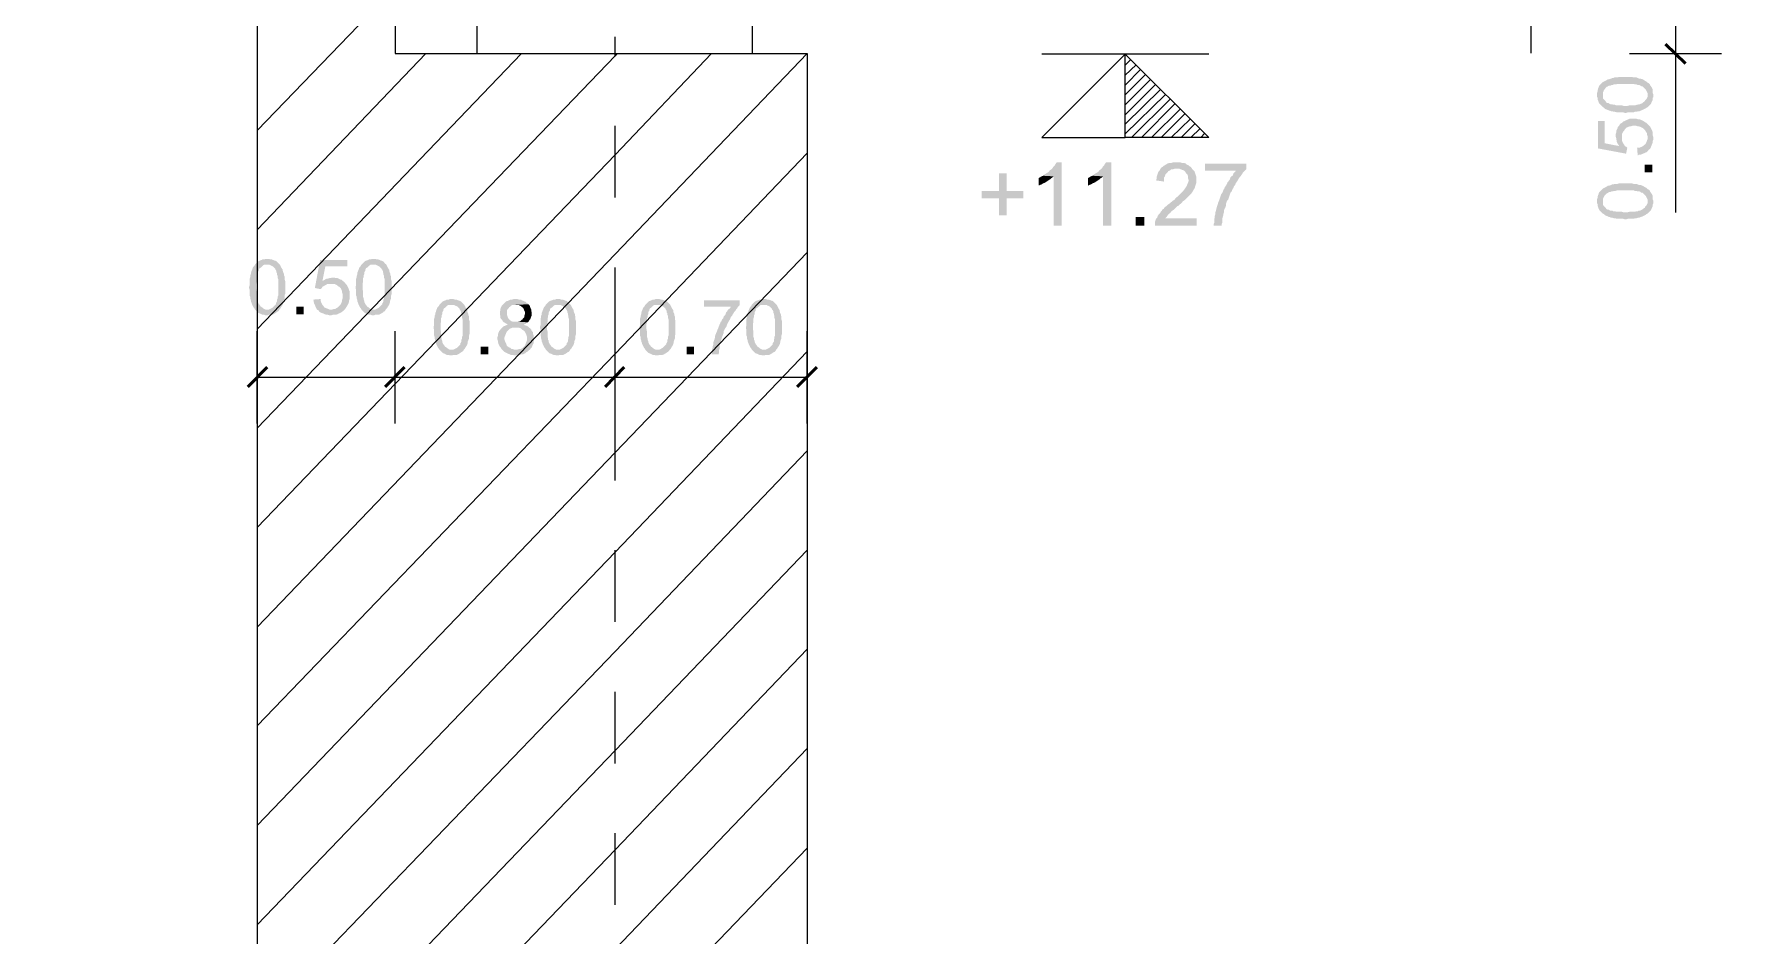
# Model space of a CAD drawing. Header units: millimetres. Extents: x -35.3 to 0.3, y 0.4 to 20.6.
# Drawn here: x -11.226 to -8.78, y 15.611 to 16.903 of the extents above; entities that cross this region are included whole.
import ezdxf

# ---------------------------------------------------------------- set-up
doc = ezdxf.new("R2010")
doc.units = ezdxf.units.MM
doc.linetypes.add('PDF_IMPORT', pattern=[1, 0.8, -0.2])
doc.layers.add('PDF _Geometria', color=7, linetype='Continuous')
doc.layers.add('PDF _Riempimenti solidi', color=7, linetype='Continuous')

msp = doc.modelspace()

# ---------------------------------------------------------------- hatches: boundary and pattern name
at = {"layer": 'PDF _Riempimenti solidi', "transparency": 33554559}
for points in [[(-8.9877, 16.816), (-8.9877, 16.8135), (-8.9868, 16.8118), (-8.9868, 16.8093), (-8.986, 16.8077), (-8.9852, 16.8052), (-8.9843, 16.8035), (-8.9793, 16.7985), (-8.9793, 16.8193), (-8.9777, 16.8227), (-8.9768, 16.8243), (-8.9752, 16.826), (-8.9735, 16.8277), (-8.9727, 16.8277), (-8.9718, 16.8285), (-8.9702, 16.8293), (-8.9685, 16.8293), (-8.9668, 16.8302), (-8.9652, 16.8302), (-8.9635, 16.831), (-8.961, 16.831), (-8.9585, 16.8318), (-8.9352, 16.8318), (-8.9335, 16.831), (-8.931, 16.831), (-8.9293, 16.8302), (-8.9268, 16.8302), (-8.9252, 16.8293), (-8.9243, 16.8285), (-8.9227, 16.8285), (-8.9177, 16.8235), (-8.9168, 16.8218), (-8.916, 16.8202), (-8.9152, 16.8185), (-8.9152, 16.816), (-8.9143, 16.7993), (-8.9127, 16.801), (-8.9102, 16.8035), (-8.9093, 16.806), (-8.9077, 16.8093), (-8.9077, 16.8118), (-8.9068, 16.8135), (-8.9068, 16.8168), (-8.9077, 16.8185), (-8.9077, 16.8235), (-8.9093, 16.8268), (-8.911, 16.8293), (-8.9118, 16.8302), (-8.9118, 16.831), (-8.9135, 16.8327), (-8.9152, 16.8335), (-8.9168, 16.8352), (-8.9185, 16.836), (-8.921, 16.8377), (-8.9227, 16.8385), (-8.9252, 16.8393), (-8.9268, 16.8393), (-8.9293, 16.8402), (-8.931, 16.841), (-8.9352, 16.841), (-8.9377, 16.8418), (-8.956, 16.8418), (-8.9585, 16.841), (-8.9627, 16.841), (-8.9643, 16.8402), (-8.966, 16.8402), (-8.9677, 16.8393), (-8.9702, 16.8385), (-8.9718, 16.8385), (-8.9743, 16.8368), (-8.976, 16.836), (-8.9777, 16.8352), (-8.9793, 16.8343), (-8.9843, 16.8293), (-8.9852, 16.8277), (-8.9852, 16.8268), (-8.986, 16.8252), (-8.9868, 16.8227), (-8.9868, 16.821), (-8.9877, 16.8185)], [(-8.9793, 16.7985), (-8.9777, 16.7977), (-8.976, 16.796), (-8.9743, 16.7952), (-8.9718, 16.7943), (-8.9702, 16.7935), (-8.9693, 16.7935), (-8.9677, 16.7927), (-8.966, 16.7927), (-8.9635, 16.7918), (-8.9618, 16.7918), (-8.9593, 16.791), (-8.9502, 16.791), (-8.9477, 16.7902), (-8.946, 16.7902), (-8.9435, 16.791), (-8.9352, 16.791), (-8.9335, 16.7918), (-8.931, 16.7918), (-8.9285, 16.7927), (-8.9268, 16.7927), (-8.9252, 16.7935), (-8.9227, 16.7943), (-8.921, 16.7952), (-8.9193, 16.796), (-8.9177, 16.7968), (-8.9168, 16.7977), (-8.9152, 16.7985), (-8.9143, 16.7993), (-8.9152, 16.816), (-8.9152, 16.8135), (-8.916, 16.8118), (-8.9168, 16.8102), (-8.9185, 16.8085), (-8.9193, 16.8068), (-8.9218, 16.8052), (-8.9227, 16.8043), (-8.9243, 16.8035), (-8.926, 16.8027), (-8.9277, 16.8027), (-8.9293, 16.8018), (-8.931, 16.8018), (-8.9335, 16.801), (-8.941, 16.801), (-8.9443, 16.8002), (-8.9493, 16.8002), (-8.9518, 16.801), (-8.9602, 16.801), (-8.9618, 16.8018), (-8.9643, 16.8018), (-8.966, 16.8027), (-8.9685, 16.8027), (-8.9702, 16.8035), (-8.971, 16.8043), (-8.9727, 16.8043), (-8.9743, 16.8052), (-8.9752, 16.8068), (-8.9768, 16.8085), (-8.9785, 16.8102), (-8.9793, 16.8118), (-8.9793, 16.816)], [(-8.9535, 16.7752), (-8.9518, 16.7552), (-8.9518, 16.7602), (-8.951, 16.7618), (-8.9502, 16.7635), (-8.9485, 16.7652), (-8.9477, 16.7668), (-8.9468, 16.7677), (-8.9452, 16.7693), (-8.9427, 16.7702), (-8.941, 16.771), (-8.9393, 16.771), (-8.9368, 16.7718), (-8.9318, 16.7718), (-8.9293, 16.771), (-8.9277, 16.771), (-8.9252, 16.7702), (-8.9235, 16.7693), (-8.9218, 16.7685), (-8.9185, 16.7652), (-8.9177, 16.7635), (-8.916, 16.761), (-8.916, 16.7593), (-8.9152, 16.7568), (-8.9152, 16.7552), (-8.9152, 16.7743), (-8.9168, 16.776), (-8.9185, 16.7768), (-8.921, 16.7785), (-8.9227, 16.7793), (-8.9243, 16.7802), (-8.9268, 16.781), (-8.9285, 16.781), (-8.931, 16.7818), (-8.941, 16.7818), (-8.9427, 16.781), (-8.9452, 16.7802), (-8.9468, 16.7793), (-8.9485, 16.7785), (-8.9502, 16.7777), (-8.9518, 16.776)], [(-8.986, 16.7785), (-8.986, 16.7393), (-8.946, 16.7318), (-8.9443, 16.7402), (-8.946, 16.7418), (-8.9477, 16.7427), (-8.9485, 16.7443), (-8.9502, 16.7468), (-8.951, 16.7485), (-8.9518, 16.7502), (-8.9518, 16.7552), (-8.9535, 16.7752), (-8.9552, 16.7735), (-8.956, 16.7427), (-8.9768, 16.7468), (-8.9768, 16.7785)], [(-8.961, 16.7577), (-8.961, 16.7568), (-8.9602, 16.7543), (-8.9602, 16.7527), (-8.9593, 16.7502), (-8.9593, 16.7485), (-8.9585, 16.7468), (-8.9568, 16.7443), (-8.956, 16.7427), (-8.9552, 16.7735), (-8.956, 16.7718), (-8.9577, 16.7702), (-8.9585, 16.7677), (-8.9593, 16.766), (-8.9602, 16.7643), (-8.9602, 16.7618), (-8.961, 16.7593)], [(-8.9302, 16.7402), (-8.9293, 16.7293), (-8.9277, 16.7302), (-8.926, 16.7302), (-8.9235, 16.731), (-8.9218, 16.7318), (-8.9193, 16.7327), (-8.9177, 16.7335), (-8.916, 16.7343), (-8.9143, 16.736), (-8.9135, 16.7377), (-8.9118, 16.7385), (-8.911, 16.7402), (-8.9102, 16.7418), (-8.9093, 16.7443), (-8.9085, 16.746), (-8.9077, 16.7485), (-8.9077, 16.7502), (-8.9068, 16.7527), (-8.9068, 16.7552), (-8.9077, 16.7577), (-8.9077, 16.7618), (-8.9085, 16.7643), (-8.9093, 16.766), (-8.911, 16.7693), (-8.9118, 16.771), (-8.9152, 16.7743), (-8.9152, 16.7527), (-8.916, 16.751), (-8.9168, 16.7485), (-8.9177, 16.7468), (-8.9185, 16.7452), (-8.9202, 16.7443), (-8.9218, 16.7427), (-8.9235, 16.7418), (-8.9252, 16.741), (-8.9277, 16.7402)], [(-9.7543, 16.7193), (-9.7618, 16.7193), (-9.7635, 16.7168), (-9.7643, 16.7152), (-9.766, 16.7135), (-9.7677, 16.711), (-9.7693, 16.7093), (-9.7718, 16.7077), (-9.7727, 16.706), (-9.7752, 16.7043), (-9.7768, 16.7035), (-9.7793, 16.7018), (-9.781, 16.7002), (-9.766, 16.6993), (-9.766, 16.6285), (-9.7543, 16.6285)], [(-9.6835, 16.7193), (-9.691, 16.7193), (-9.6927, 16.7168), (-9.6935, 16.7152), (-9.6952, 16.7135), (-9.6968, 16.711), (-9.6985, 16.7093), (-9.701, 16.7077), (-9.7018, 16.706), (-9.7043, 16.7043), (-9.706, 16.7035), (-9.7085, 16.7018), (-9.7102, 16.7002), (-9.6952, 16.6993), (-9.6952, 16.6285), (-9.6835, 16.6285)], [(-9.5677, 16.7102), (-9.5902, 16.7102), (-9.586, 16.7102), (-9.5835, 16.7093), (-9.5818, 16.7085), (-9.5793, 16.7077), (-9.5777, 16.706), (-9.576, 16.7035), (-9.5743, 16.7018), (-9.5735, 16.6993), (-9.5735, 16.6968), (-9.5727, 16.6943), (-9.5727, 16.6927), (-9.5735, 16.6902), (-9.5743, 16.6885), (-9.5752, 16.686), (-9.5768, 16.6835), (-9.5785, 16.681), (-9.5793, 16.6802), (-9.5802, 16.6785), (-9.5885, 16.6702), (-9.591, 16.6685), (-9.5927, 16.666), (-9.5952, 16.6643), (-9.5985, 16.6618), (-9.6002, 16.6602), (-9.6027, 16.6585), (-9.6043, 16.6568), (-9.6068, 16.6552), (-9.6085, 16.6527), (-9.6102, 16.6518), (-9.611, 16.6502), (-9.6127, 16.6485), (-9.6135, 16.6468), (-9.6152, 16.6452), (-9.6168, 16.6427), (-9.6177, 16.6402), (-9.6193, 16.6385), (-9.6202, 16.636), (-9.621, 16.6335), (-9.621, 16.6285), (-9.561, 16.6285), (-9.561, 16.6393), (-9.606, 16.6393), (-9.6043, 16.641), (-9.6027, 16.6435), (-9.601, 16.6452), (-9.6002, 16.646), (-9.5993, 16.6468), (-9.596, 16.6502), (-9.5935, 16.6518), (-9.591, 16.6543), (-9.5885, 16.6568), (-9.5877, 16.6568), (-9.5852, 16.6593), (-9.5827, 16.661), (-9.581, 16.6635), (-9.5785, 16.6652), (-9.5735, 16.6702), (-9.5727, 16.671), (-9.571, 16.6727), (-9.5702, 16.6735), (-9.5685, 16.6752), (-9.5668, 16.6777), (-9.566, 16.6793), (-9.5643, 16.6818), (-9.5635, 16.6835), (-9.5635, 16.6843), (-9.5627, 16.6868), (-9.5618, 16.6893), (-9.5618, 16.6993), (-9.5627, 16.7018), (-9.5635, 16.7043), (-9.5643, 16.7068), (-9.566, 16.7085)], [(-9.5902, 16.7193), (-9.5952, 16.7193), (-9.5977, 16.7185), (-9.6002, 16.7185), (-9.6027, 16.7177), (-9.6043, 16.7168), (-9.6068, 16.7152), (-9.6085, 16.7143), (-9.6102, 16.7127), (-9.6118, 16.7118), (-9.6135, 16.7093), (-9.6143, 16.7077), (-9.616, 16.706), (-9.6168, 16.7035), (-9.6177, 16.701), (-9.6185, 16.6985), (-9.6185, 16.696), (-9.6193, 16.6935), (-9.6077, 16.6918), (-9.6077, 16.6977), (-9.6068, 16.6993), (-9.606, 16.7018), (-9.6027, 16.7052), (-9.6018, 16.7068), (-9.5993, 16.7077), (-9.5977, 16.7093), (-9.5952, 16.7093), (-9.5927, 16.7102), (-9.5677, 16.7102), (-9.5693, 16.7127), (-9.571, 16.7135), (-9.5727, 16.7152), (-9.5752, 16.716), (-9.5768, 16.7177), (-9.5793, 16.7185), (-9.5818, 16.7185), (-9.5843, 16.7193), (-9.5868, 16.7193)], [(-9.4902, 16.7177), (-9.5493, 16.7177), (-9.5493, 16.7077), (-9.5052, 16.7077), (-9.5052, 16.7068), (-9.5085, 16.7035), (-9.5093, 16.701), (-9.5127, 16.6977), (-9.5135, 16.6952), (-9.5152, 16.6927), (-9.5168, 16.691), (-9.5177, 16.6885), (-9.5193, 16.686), (-9.521, 16.6835), (-9.521, 16.6827), (-9.5227, 16.6802), (-9.5235, 16.6777), (-9.5243, 16.676), (-9.526, 16.6735), (-9.5268, 16.671), (-9.5277, 16.6685), (-9.5285, 16.666), (-9.5293, 16.6643), (-9.5302, 16.6618), (-9.531, 16.6593), (-9.5318, 16.6568), (-9.5327, 16.6543), (-9.5327, 16.6535), (-9.5335, 16.6502), (-9.5343, 16.6477), (-9.5343, 16.6452), (-9.5352, 16.6427), (-9.5352, 16.6402), (-9.536, 16.6377), (-9.536, 16.6327), (-9.5368, 16.631), (-9.5368, 16.6285), (-9.5252, 16.6285), (-9.5252, 16.631), (-9.5243, 16.6335), (-9.5243, 16.6393), (-9.5235, 16.6418), (-9.5227, 16.6443), (-9.5227, 16.646), (-9.5218, 16.6485), (-9.5218, 16.651), (-9.521, 16.6535), (-9.5202, 16.6543), (-9.5193, 16.6568), (-9.5193, 16.6593), (-9.5185, 16.6618), (-9.5177, 16.6643), (-9.516, 16.666), (-9.5152, 16.6685), (-9.5143, 16.671), (-9.5135, 16.6735), (-9.5127, 16.676), (-9.511, 16.6777), (-9.5102, 16.6802), (-9.5085, 16.6827), (-9.5077, 16.6852), (-9.506, 16.6868), (-9.5052, 16.6893), (-9.5035, 16.6918), (-9.5018, 16.6943), (-9.501, 16.696), (-9.4993, 16.6985), (-9.4977, 16.7002), (-9.496, 16.7027), (-9.4952, 16.7043), (-9.4902, 16.7093)], [(-8.9085, 16.7052), (-8.9085, 16.716), (-8.9193, 16.716), (-8.9193, 16.7052)], [(-9.8335, 16.7035), (-9.8443, 16.7035), (-9.8443, 16.6785), (-9.8693, 16.6785), (-9.8693, 16.6677), (-9.8443, 16.6677), (-9.8443, 16.6435), (-9.8335, 16.6435), (-9.8335, 16.6677), (-9.8093, 16.6677), (-9.8093, 16.6785), (-9.8335, 16.6785)], [(-9.781, 16.7002), (-9.7835, 16.6993), (-9.786, 16.6977), (-9.7877, 16.6968), (-9.7877, 16.686), (-9.786, 16.6868), (-9.7835, 16.6877), (-9.781, 16.6893), (-9.7785, 16.6902), (-9.776, 16.6918), (-9.7735, 16.6935), (-9.771, 16.6952), (-9.7693, 16.6968), (-9.7677, 16.6977), (-9.766, 16.6993)], [(-9.7102, 16.7002), (-9.7127, 16.6993), (-9.7152, 16.6977), (-9.7168, 16.6968), (-9.7168, 16.686), (-9.7152, 16.6868), (-9.7127, 16.6877), (-9.7102, 16.6893), (-9.7077, 16.6902), (-9.7052, 16.6918), (-9.7027, 16.6935), (-9.7002, 16.6952), (-9.6985, 16.6968), (-9.6968, 16.6977), (-9.6952, 16.6993)], [(-8.9877, 16.6635), (-8.9877, 16.661), (-8.9868, 16.6593), (-8.9868, 16.6568), (-8.986, 16.6552), (-8.9852, 16.6527), (-8.9843, 16.651), (-8.9793, 16.646), (-8.9793, 16.6668), (-8.9777, 16.6702), (-8.9768, 16.6718), (-8.9752, 16.6735), (-8.9735, 16.6752), (-8.9727, 16.6752), (-8.9718, 16.676), (-8.9702, 16.6768), (-8.9685, 16.6768), (-8.9668, 16.6777), (-8.9652, 16.6777), (-8.9635, 16.6785), (-8.961, 16.6785), (-8.9585, 16.6793), (-8.9352, 16.6793), (-8.9335, 16.6785), (-8.931, 16.6785), (-8.9293, 16.6777), (-8.9268, 16.6777), (-8.9252, 16.6768), (-8.9243, 16.676), (-8.9227, 16.676), (-8.9218, 16.6752), (-8.921, 16.6743), (-8.9177, 16.671), (-8.9168, 16.6693), (-8.916, 16.6677), (-8.9152, 16.666), (-8.9152, 16.6635), (-8.9143, 16.6468), (-8.9127, 16.6485), (-8.9102, 16.651), (-8.9093, 16.6535), (-8.9085, 16.6552), (-8.9077, 16.6568), (-8.9077, 16.6593), (-8.9068, 16.661), (-8.9068, 16.6643), (-8.9077, 16.666), (-8.9077, 16.671), (-8.9093, 16.6743), (-8.911, 16.6768), (-8.9118, 16.6777), (-8.9118, 16.6785), (-8.9135, 16.6802), (-8.9152, 16.681), (-8.9168, 16.6827), (-8.9185, 16.6835), (-8.921, 16.6852), (-8.9227, 16.686), (-8.9252, 16.6868), (-8.9268, 16.6868), (-8.9293, 16.6877), (-8.931, 16.6885), (-8.9352, 16.6885), (-8.9377, 16.6893), (-8.956, 16.6893), (-8.9585, 16.6885), (-8.9627, 16.6885), (-8.9643, 16.6877), (-8.966, 16.6877), (-8.9677, 16.6868), (-8.9702, 16.686), (-8.9718, 16.686), (-8.9743, 16.6843), (-8.976, 16.6835), (-8.9777, 16.6827), (-8.9793, 16.6818), (-8.9843, 16.6768), (-8.9852, 16.6752), (-8.9852, 16.6743), (-8.986, 16.6727), (-8.9868, 16.6702), (-8.9868, 16.6685), (-8.9877, 16.666)], [(-8.9793, 16.646), (-8.9777, 16.6452), (-8.976, 16.6435), (-8.9743, 16.6427), (-8.9718, 16.6418), (-8.9702, 16.641), (-8.9693, 16.641), (-8.9677, 16.6402), (-8.966, 16.6402), (-8.9635, 16.6393), (-8.9618, 16.6393), (-8.9593, 16.6385), (-8.9502, 16.6385), (-8.9477, 16.6377), (-8.946, 16.6377), (-8.9435, 16.6385), (-8.9352, 16.6385), (-8.9335, 16.6393), (-8.931, 16.6393), (-8.9285, 16.6402), (-8.9268, 16.6402), (-8.9252, 16.641), (-8.9227, 16.6418), (-8.921, 16.6427), (-8.9193, 16.6435), (-8.9177, 16.6443), (-8.9168, 16.6452), (-8.9152, 16.646), (-8.9143, 16.6468), (-8.9152, 16.6635), (-8.9152, 16.661), (-8.916, 16.6593), (-8.9168, 16.6577), (-8.9185, 16.656), (-8.9193, 16.6543), (-8.9218, 16.6527), (-8.9227, 16.6518), (-8.9243, 16.651), (-8.926, 16.6502), (-8.9277, 16.6502), (-8.9293, 16.6493), (-8.931, 16.6493), (-8.9335, 16.6485), (-8.941, 16.6485), (-8.9443, 16.6477), (-8.9493, 16.6477), (-8.9518, 16.6485), (-8.9602, 16.6485), (-8.9618, 16.6493), (-8.9643, 16.6493), (-8.966, 16.6502), (-8.9685, 16.6502), (-8.9702, 16.651), (-8.971, 16.6518), (-8.9727, 16.6518), (-8.9743, 16.6527), (-8.9752, 16.6543), (-8.9768, 16.656), (-8.9785, 16.6577), (-8.9793, 16.6593), (-8.9793, 16.6635)], [(-9.636, 16.6285), (-9.636, 16.641), (-9.6485, 16.641), (-9.6485, 16.6285)], [(-10.9102, 16.5727), (-10.911, 16.571), (-10.9127, 16.5693), (-10.9135, 16.5677), (-10.9143, 16.5652), (-10.9152, 16.5635), (-10.9152, 16.5627), (-10.916, 16.561), (-10.916, 16.5593), (-10.9168, 16.5568), (-10.9168, 16.5552), (-10.9177, 16.5527), (-10.9177, 16.5435), (-10.9185, 16.541), (-10.9185, 16.5393), (-10.9177, 16.5368), (-10.9177, 16.5285), (-10.9168, 16.5268), (-10.9168, 16.5243), (-10.916, 16.5218), (-10.916, 16.5202), (-10.9152, 16.5185), (-10.9143, 16.516), (-10.9135, 16.5143), (-10.9127, 16.5127), (-10.9118, 16.511), (-10.911, 16.5102), (-10.9102, 16.5085), (-10.9093, 16.5077), (-10.8927, 16.5085), (-10.8952, 16.5085), (-10.8968, 16.5093), (-10.8985, 16.5102), (-10.9002, 16.5118), (-10.9018, 16.5127), (-10.9035, 16.5152), (-10.9043, 16.516), (-10.9052, 16.5177), (-10.906, 16.5193), (-10.906, 16.521), (-10.9068, 16.5227), (-10.9068, 16.5243), (-10.9077, 16.5268), (-10.9077, 16.5343), (-10.9085, 16.5377), (-10.9085, 16.5452), (-10.9077, 16.5485), (-10.9077, 16.5535), (-10.9068, 16.5552), (-10.9068, 16.5577), (-10.906, 16.5593), (-10.906, 16.5618), (-10.9052, 16.5635), (-10.9043, 16.5643), (-10.9043, 16.566), (-10.9035, 16.5677), (-10.9018, 16.5685), (-10.8985, 16.5718), (-10.8968, 16.5727), (-10.8927, 16.5727)], [(-10.8927, 16.581), (-10.8952, 16.581), (-10.8968, 16.5802), (-10.8993, 16.5802), (-10.901, 16.5793), (-10.9035, 16.5785), (-10.9052, 16.5777), (-10.9102, 16.5727), (-10.8893, 16.5727), (-10.8877, 16.5718), (-10.886, 16.571), (-10.8843, 16.5702), (-10.881, 16.5668), (-10.881, 16.566), (-10.8802, 16.5652), (-10.8793, 16.5635), (-10.8793, 16.5618), (-10.8785, 16.5602), (-10.8785, 16.5585), (-10.8777, 16.5568), (-10.8777, 16.5543), (-10.8768, 16.5518), (-10.8768, 16.5285), (-10.8777, 16.5268), (-10.8777, 16.5243), (-10.8785, 16.5227), (-10.8785, 16.5202), (-10.8793, 16.5185), (-10.8802, 16.5177), (-10.8802, 16.516), (-10.8852, 16.511), (-10.8868, 16.5102), (-10.8885, 16.5093), (-10.8902, 16.5085), (-10.8927, 16.5085), (-10.9093, 16.5077), (-10.9077, 16.506), (-10.9068, 16.5052), (-10.9052, 16.5035), (-10.9027, 16.5027), (-10.901, 16.5018), (-10.8993, 16.501), (-10.8968, 16.501), (-10.8952, 16.5002), (-10.8918, 16.5002), (-10.8902, 16.501), (-10.8852, 16.501), (-10.8835, 16.5018), (-10.8818, 16.5027), (-10.8793, 16.5043), (-10.8785, 16.5052), (-10.8777, 16.5052), (-10.876, 16.5068), (-10.8752, 16.5085), (-10.8735, 16.5102), (-10.8727, 16.5118), (-10.871, 16.5143), (-10.8702, 16.516), (-10.8693, 16.5185), (-10.8693, 16.5202), (-10.8685, 16.5227), (-10.8677, 16.5243), (-10.8677, 16.5285), (-10.8668, 16.531), (-10.8668, 16.5493), (-10.8677, 16.5518), (-10.8677, 16.556), (-10.8685, 16.5577), (-10.8685, 16.5593), (-10.8693, 16.561), (-10.8702, 16.5635), (-10.8702, 16.5652), (-10.8718, 16.5677), (-10.8727, 16.5693), (-10.8735, 16.571), (-10.8743, 16.5727), (-10.8793, 16.5777), (-10.881, 16.5785), (-10.8818, 16.5785), (-10.8835, 16.5793), (-10.886, 16.5802), (-10.8877, 16.5802), (-10.8902, 16.581)], [(-10.7777, 16.5793), (-10.8168, 16.5793), (-10.8243, 16.5393), (-10.816, 16.5377), (-10.8143, 16.5393), (-10.8135, 16.541), (-10.8118, 16.5418), (-10.8093, 16.5435), (-10.8077, 16.5443), (-10.806, 16.5452), (-10.801, 16.5452), (-10.781, 16.5468), (-10.7827, 16.5485), (-10.8135, 16.5493), (-10.8093, 16.5702), (-10.7777, 16.5702)], [(-10.7577, 16.5727), (-10.7585, 16.571), (-10.7602, 16.5693), (-10.761, 16.5677), (-10.7618, 16.5652), (-10.7627, 16.5635), (-10.7627, 16.5627), (-10.7635, 16.561), (-10.7635, 16.5593), (-10.7643, 16.5568), (-10.7643, 16.5552), (-10.7652, 16.5527), (-10.7652, 16.5435), (-10.766, 16.541), (-10.766, 16.5393), (-10.7652, 16.5368), (-10.7652, 16.5285), (-10.7643, 16.5268), (-10.7643, 16.5243), (-10.7635, 16.5218), (-10.7635, 16.5202), (-10.7627, 16.5185), (-10.7618, 16.516), (-10.7602, 16.5127), (-10.7593, 16.511), (-10.7585, 16.5102), (-10.7577, 16.5085), (-10.7568, 16.5077), (-10.7402, 16.5085), (-10.7427, 16.5085), (-10.7443, 16.5093), (-10.746, 16.5102), (-10.7477, 16.5118), (-10.7493, 16.5127), (-10.751, 16.5152), (-10.7518, 16.516), (-10.7527, 16.5177), (-10.7535, 16.5193), (-10.7535, 16.521), (-10.7543, 16.5227), (-10.7543, 16.5243), (-10.7552, 16.5268), (-10.7552, 16.5343), (-10.756, 16.5377), (-10.756, 16.5452), (-10.7552, 16.5485), (-10.7552, 16.5535), (-10.7543, 16.5552), (-10.7543, 16.5577), (-10.7535, 16.5593), (-10.7535, 16.5618), (-10.7527, 16.5635), (-10.7518, 16.5643), (-10.7518, 16.566), (-10.751, 16.5677), (-10.7493, 16.5685), (-10.746, 16.5718), (-10.7443, 16.5727), (-10.7402, 16.5727)], [(-10.7402, 16.581), (-10.7427, 16.581), (-10.7443, 16.5802), (-10.7468, 16.5802), (-10.7485, 16.5793), (-10.751, 16.5785), (-10.7527, 16.5777), (-10.7577, 16.5727), (-10.7368, 16.5727), (-10.7352, 16.5718), (-10.7335, 16.571), (-10.7318, 16.5702), (-10.7285, 16.5668), (-10.7285, 16.566), (-10.7277, 16.5652), (-10.7268, 16.5635), (-10.7268, 16.5618), (-10.726, 16.5602), (-10.726, 16.5585), (-10.7252, 16.5568), (-10.7252, 16.5543), (-10.7243, 16.5518), (-10.7243, 16.5285), (-10.7252, 16.5268), (-10.7252, 16.5243), (-10.726, 16.5227), (-10.726, 16.5202), (-10.7268, 16.5185), (-10.7277, 16.5177), (-10.7277, 16.516), (-10.7327, 16.511), (-10.736, 16.5093), (-10.7377, 16.5085), (-10.7402, 16.5085), (-10.7568, 16.5077), (-10.7527, 16.5035), (-10.7502, 16.5027), (-10.7485, 16.5018), (-10.7468, 16.501), (-10.7443, 16.501), (-10.7427, 16.5002), (-10.7393, 16.5002), (-10.7377, 16.501), (-10.7327, 16.501), (-10.731, 16.5018), (-10.7293, 16.5027), (-10.7268, 16.5043), (-10.726, 16.5052), (-10.7252, 16.5052), (-10.7235, 16.5068), (-10.7227, 16.5085), (-10.721, 16.5102), (-10.7202, 16.5118), (-10.7185, 16.5143), (-10.7177, 16.516), (-10.7168, 16.5185), (-10.7168, 16.5202), (-10.716, 16.5227), (-10.7152, 16.5243), (-10.7152, 16.5285), (-10.7143, 16.531), (-10.7143, 16.5493), (-10.7152, 16.5518), (-10.7152, 16.556), (-10.716, 16.5577), (-10.716, 16.5593), (-10.7168, 16.561), (-10.7177, 16.5635), (-10.7177, 16.5652), (-10.7193, 16.5677), (-10.7202, 16.5693), (-10.7218, 16.5727), (-10.7235, 16.5743), (-10.7268, 16.5777), (-10.7285, 16.5785), (-10.7293, 16.5785), (-10.731, 16.5793), (-10.7335, 16.5802), (-10.7352, 16.5802), (-10.7377, 16.581)], [(-10.7985, 16.5543), (-10.7993, 16.5543), (-10.8018, 16.5535), (-10.8035, 16.5535), (-10.806, 16.5527), (-10.8077, 16.5527), (-10.8093, 16.5518), (-10.8118, 16.5502), (-10.8135, 16.5493), (-10.7827, 16.5485), (-10.7843, 16.5493), (-10.786, 16.551), (-10.7885, 16.5518), (-10.7902, 16.5527), (-10.7918, 16.5535), (-10.7943, 16.5535), (-10.7968, 16.5543)], [(-10.781, 16.5468), (-10.801, 16.5452), (-10.796, 16.5452), (-10.7943, 16.5443), (-10.7927, 16.5435), (-10.791, 16.5418), (-10.7893, 16.541), (-10.7885, 16.5402), (-10.7868, 16.5385), (-10.786, 16.536), (-10.7852, 16.5343), (-10.7852, 16.5327), (-10.7843, 16.5302), (-10.7843, 16.5252), (-10.7852, 16.5227), (-10.7852, 16.521), (-10.786, 16.5185), (-10.7868, 16.5168), (-10.7877, 16.5152), (-10.791, 16.5118), (-10.7927, 16.511), (-10.7952, 16.5093), (-10.7968, 16.5093), (-10.7993, 16.5085), (-10.801, 16.5085), (-10.7818, 16.5085), (-10.7802, 16.5102), (-10.7793, 16.5118), (-10.7777, 16.5143), (-10.7768, 16.516), (-10.776, 16.5177), (-10.7752, 16.5202), (-10.7752, 16.5218), (-10.7743, 16.5243), (-10.7743, 16.5343), (-10.7752, 16.536), (-10.776, 16.5385), (-10.7768, 16.5402), (-10.7777, 16.5418), (-10.7785, 16.5435), (-10.7802, 16.5452)], [(-10.8402, 16.5018), (-10.8402, 16.5127), (-10.851, 16.5127), (-10.851, 16.5018)], [(-10.816, 16.5235), (-10.8268, 16.5227), (-10.826, 16.521), (-10.826, 16.5193), (-10.8252, 16.5168), (-10.8243, 16.5152), (-10.8235, 16.5127), (-10.8227, 16.511), (-10.8218, 16.5093), (-10.8202, 16.5077), (-10.8185, 16.5068), (-10.8177, 16.5052), (-10.816, 16.5043), (-10.8143, 16.5035), (-10.8118, 16.5027), (-10.8102, 16.5018), (-10.8077, 16.501), (-10.806, 16.501), (-10.8035, 16.5002), (-10.801, 16.5002), (-10.7985, 16.501), (-10.7943, 16.501), (-10.7918, 16.5018), (-10.7902, 16.5027), (-10.7885, 16.5035), (-10.7868, 16.5043), (-10.7852, 16.5052), (-10.7818, 16.5085), (-10.8035, 16.5085), (-10.8052, 16.5093), (-10.8077, 16.5102), (-10.8093, 16.511), (-10.811, 16.5118), (-10.8118, 16.5135), (-10.8135, 16.5152), (-10.8143, 16.5168), (-10.8152, 16.5185), (-10.816, 16.521)], [(-10.646, 16.5152), (-10.6468, 16.5135), (-10.6485, 16.5118), (-10.6493, 16.5102), (-10.6502, 16.5077), (-10.651, 16.506), (-10.651, 16.5052), (-10.6518, 16.5035), (-10.6518, 16.5018), (-10.6527, 16.4993), (-10.6527, 16.4977), (-10.6535, 16.4952), (-10.6535, 16.486), (-10.6543, 16.4835), (-10.6543, 16.4818), (-10.6535, 16.4793), (-10.6535, 16.471), (-10.6527, 16.4693), (-10.6527, 16.4668), (-10.6518, 16.4643), (-10.6518, 16.4627), (-10.651, 16.461), (-10.6502, 16.4585), (-10.6493, 16.4568), (-10.6485, 16.4552), (-10.6477, 16.4535), (-10.6468, 16.4527), (-10.646, 16.451), (-10.6452, 16.4502), (-10.6285, 16.451), (-10.631, 16.451), (-10.6327, 16.4518), (-10.6343, 16.4527), (-10.636, 16.4543), (-10.6377, 16.4552), (-10.6393, 16.4577), (-10.6402, 16.4585), (-10.641, 16.4602), (-10.6418, 16.4618), (-10.6418, 16.4635), (-10.6427, 16.4652), (-10.6427, 16.4668), (-10.6435, 16.4693), (-10.6435, 16.4768), (-10.6443, 16.4802), (-10.6443, 16.4877), (-10.6435, 16.491), (-10.6435, 16.496), (-10.6427, 16.4977), (-10.6427, 16.5002), (-10.6418, 16.5018), (-10.6418, 16.5043), (-10.641, 16.506), (-10.6402, 16.5068), (-10.6402, 16.5085), (-10.6393, 16.5102), (-10.6377, 16.511), (-10.6343, 16.5143), (-10.6327, 16.5152), (-10.6285, 16.5152)], [(-10.6285, 16.5235), (-10.631, 16.5235), (-10.6327, 16.5227), (-10.6352, 16.5227), (-10.6368, 16.5218), (-10.6393, 16.521), (-10.641, 16.5202), (-10.646, 16.5152), (-10.6252, 16.5152), (-10.6235, 16.5143), (-10.6218, 16.5135), (-10.6202, 16.5127), (-10.6185, 16.511), (-10.6168, 16.5093), (-10.6168, 16.5085), (-10.616, 16.5077), (-10.6152, 16.506), (-10.6152, 16.5043), (-10.6143, 16.5027), (-10.6143, 16.501), (-10.6135, 16.4993), (-10.6135, 16.4968), (-10.6127, 16.4943), (-10.6127, 16.471), (-10.6135, 16.4693), (-10.6135, 16.4668), (-10.6143, 16.4652), (-10.6143, 16.4627), (-10.6152, 16.461), (-10.616, 16.4602), (-10.616, 16.4585), (-10.6168, 16.4577), (-10.6177, 16.4568), (-10.6193, 16.4552), (-10.621, 16.4535), (-10.6227, 16.4527), (-10.6243, 16.4518), (-10.626, 16.451), (-10.6285, 16.451), (-10.6452, 16.4502), (-10.641, 16.446), (-10.6385, 16.4452), (-10.6352, 16.4435), (-10.6327, 16.4435), (-10.631, 16.4427), (-10.6277, 16.4427), (-10.626, 16.4435), (-10.621, 16.4435), (-10.6193, 16.4443), (-10.6177, 16.4452), (-10.6152, 16.4468), (-10.6143, 16.4477), (-10.6135, 16.4477), (-10.6118, 16.4493), (-10.611, 16.451), (-10.6093, 16.4527), (-10.6085, 16.4543), (-10.6068, 16.4568), (-10.606, 16.4585), (-10.6052, 16.461), (-10.6052, 16.4627), (-10.6043, 16.4652), (-10.6035, 16.4668), (-10.6035, 16.471), (-10.6027, 16.4735), (-10.6027, 16.4918), (-10.6035, 16.4943), (-10.6035, 16.4985), (-10.6043, 16.5002), (-10.6043, 16.5018), (-10.6052, 16.5035), (-10.606, 16.506), (-10.606, 16.5077), (-10.6077, 16.5102), (-10.6085, 16.5118), (-10.6093, 16.5135), (-10.6102, 16.5152), (-10.6152, 16.5202), (-10.6168, 16.521), (-10.6177, 16.521), (-10.6193, 16.5218), (-10.6218, 16.5227), (-10.6235, 16.5227), (-10.626, 16.5235)], [(-10.5368, 16.5235), (-10.5393, 16.5235), (-10.5418, 16.5227), (-10.5443, 16.5227), (-10.546, 16.5218), (-10.5477, 16.521), (-10.5502, 16.5202), (-10.5518, 16.5185), (-10.5527, 16.5177), (-10.5535, 16.5168), (-10.5552, 16.5152), (-10.5568, 16.5135), (-10.5577, 16.5118), (-10.5585, 16.5093), (-10.5585, 16.5077), (-10.5593, 16.5052), (-10.5593, 16.501), (-10.5585, 16.4993), (-10.5585, 16.4968), (-10.5577, 16.4952), (-10.556, 16.4935), (-10.5552, 16.4918), (-10.5535, 16.4902), (-10.5518, 16.4893), (-10.5493, 16.4877), (-10.5477, 16.4868), (-10.5502, 16.486), (-10.5518, 16.4852), (-10.5543, 16.4843), (-10.5585, 16.4802), (-10.5585, 16.4793), (-10.5602, 16.4777), (-10.561, 16.476), (-10.5618, 16.4735), (-10.5618, 16.4718), (-10.5627, 16.4693), (-10.5627, 16.4652), (-10.5618, 16.4627), (-10.5618, 16.461), (-10.561, 16.4585), (-10.5602, 16.4568), (-10.5593, 16.4552), (-10.5577, 16.4535), (-10.5568, 16.4518), (-10.5552, 16.4502), (-10.536, 16.451), (-10.5385, 16.451), (-10.541, 16.4518), (-10.5427, 16.4518), (-10.5443, 16.4535), (-10.546, 16.4543), (-10.5477, 16.4552), (-10.5493, 16.4568), (-10.5502, 16.4593), (-10.551, 16.461), (-10.5518, 16.4627), (-10.5527, 16.4652), (-10.5527, 16.4685), (-10.5518, 16.471), (-10.551, 16.4727), (-10.5502, 16.4752), (-10.5493, 16.4768), (-10.5452, 16.481), (-10.5427, 16.4818), (-10.541, 16.4827), (-10.5177, 16.4827), (-10.5193, 16.4843), (-10.521, 16.4852), (-10.5235, 16.486), (-10.5252, 16.4868), (-10.5227, 16.4877), (-10.521, 16.4893), (-10.5193, 16.4902), (-10.536, 16.491), (-10.5402, 16.491), (-10.5427, 16.4918), (-10.5443, 16.4927), (-10.546, 16.4943), (-10.5468, 16.4952), (-10.5477, 16.4968), (-10.5485, 16.4993), (-10.5493, 16.501), (-10.5493, 16.5068), (-10.5485, 16.5085), (-10.5468, 16.5102), (-10.546, 16.5118), (-10.5443, 16.5127), (-10.5427, 16.5143), (-10.541, 16.5152), (-10.5368, 16.5152), (-10.5185, 16.516), (-10.5202, 16.5177), (-10.521, 16.5177), (-10.5218, 16.5193), (-10.5243, 16.5202), (-10.526, 16.521), (-10.5277, 16.5218), (-10.5293, 16.5227), (-10.5318, 16.5227), (-10.5343, 16.5235)], [(-10.5185, 16.516), (-10.5368, 16.5152), (-10.5327, 16.5152), (-10.531, 16.5143), (-10.5293, 16.5135), (-10.5277, 16.5118), (-10.526, 16.511), (-10.5252, 16.5093), (-10.5243, 16.5068), (-10.5235, 16.5052), (-10.5235, 16.5018), (-10.5243, 16.4993), (-10.5243, 16.4977), (-10.526, 16.496), (-10.5268, 16.4943), (-10.5285, 16.4935), (-10.5302, 16.4918), (-10.5318, 16.491), (-10.536, 16.491), (-10.5193, 16.4902), (-10.5177, 16.4918), (-10.5168, 16.4935), (-10.516, 16.4943), (-10.5152, 16.496), (-10.5143, 16.4985), (-10.5135, 16.5002), (-10.5135, 16.5043), (-10.5143, 16.506), (-10.5143, 16.5085), (-10.5152, 16.5102), (-10.516, 16.5127), (-10.5168, 16.5143)], [(-10.4935, 16.5152), (-10.4943, 16.5135), (-10.496, 16.5118), (-10.4968, 16.5102), (-10.4977, 16.5077), (-10.4985, 16.506), (-10.4985, 16.5052), (-10.4993, 16.5035), (-10.4993, 16.5018), (-10.5002, 16.4993), (-10.5002, 16.4977), (-10.501, 16.4952), (-10.501, 16.486), (-10.5018, 16.4835), (-10.5018, 16.4818), (-10.501, 16.4793), (-10.501, 16.471), (-10.5002, 16.4693), (-10.5002, 16.4668), (-10.4993, 16.4643), (-10.4993, 16.4627), (-10.4985, 16.461), (-10.4977, 16.4585), (-10.4968, 16.4568), (-10.496, 16.4552), (-10.4952, 16.4535), (-10.4943, 16.4527), (-10.4935, 16.451), (-10.4927, 16.4502), (-10.476, 16.451), (-10.4785, 16.451), (-10.4802, 16.4518), (-10.4818, 16.4527), (-10.4835, 16.4543), (-10.4852, 16.4552), (-10.4868, 16.4577), (-10.4877, 16.4585), (-10.4885, 16.4602), (-10.4893, 16.4618), (-10.4893, 16.4635), (-10.4902, 16.4652), (-10.4902, 16.4668), (-10.491, 16.4693), (-10.491, 16.4768), (-10.4918, 16.4802), (-10.4918, 16.4877), (-10.491, 16.491), (-10.491, 16.496), (-10.4902, 16.4977), (-10.4902, 16.5002), (-10.4893, 16.5018), (-10.4893, 16.5043), (-10.4885, 16.506), (-10.4877, 16.5068), (-10.4877, 16.5085), (-10.4868, 16.5102), (-10.4852, 16.511), (-10.4818, 16.5143), (-10.4802, 16.5152), (-10.476, 16.5152)], [(-10.476, 16.5235), (-10.4785, 16.5235), (-10.4802, 16.5227), (-10.4827, 16.5227), (-10.4843, 16.5218), (-10.4868, 16.521), (-10.4885, 16.5202), (-10.4935, 16.5152), (-10.4727, 16.5152), (-10.471, 16.5143), (-10.4693, 16.5135), (-10.4677, 16.5127), (-10.466, 16.511), (-10.4643, 16.5093), (-10.4643, 16.5085), (-10.4635, 16.5077), (-10.4627, 16.506), (-10.4627, 16.5043), (-10.4618, 16.5027), (-10.4618, 16.501), (-10.461, 16.4993), (-10.461, 16.4968), (-10.4602, 16.4943), (-10.4602, 16.471), (-10.461, 16.4693), (-10.461, 16.4668), (-10.4618, 16.4652), (-10.4618, 16.4627), (-10.4627, 16.461), (-10.4635, 16.4602), (-10.4635, 16.4585), (-10.4685, 16.4535), (-10.4735, 16.451), (-10.476, 16.451), (-10.4927, 16.4502), (-10.491, 16.4485), (-10.4885, 16.446), (-10.486, 16.4452), (-10.4843, 16.4443), (-10.4827, 16.4435), (-10.4802, 16.4435), (-10.4785, 16.4427), (-10.4752, 16.4427), (-10.4735, 16.4435), (-10.4685, 16.4435), (-10.4668, 16.4443), (-10.4652, 16.4452), (-10.4627, 16.4468), (-10.4618, 16.4477), (-10.461, 16.4477), (-10.4593, 16.4493), (-10.4585, 16.451), (-10.4568, 16.4527), (-10.456, 16.4543), (-10.4543, 16.4568), (-10.4535, 16.4585), (-10.4527, 16.461), (-10.4527, 16.4627), (-10.4518, 16.4652), (-10.451, 16.4668), (-10.451, 16.471), (-10.4502, 16.4735), (-10.4502, 16.4918), (-10.451, 16.4943), (-10.451, 16.4985), (-10.4518, 16.5002), (-10.4518, 16.5018), (-10.4527, 16.5035), (-10.4535, 16.506), (-10.4535, 16.5077), (-10.4552, 16.5102), (-10.456, 16.5118), (-10.4568, 16.5135), (-10.4577, 16.5152), (-10.4627, 16.5202), (-10.4643, 16.521), (-10.4652, 16.521), (-10.4668, 16.5218), (-10.4693, 16.5227), (-10.471, 16.5227), (-10.4735, 16.5235)], [(-10.351, 16.5152), (-10.3518, 16.5135), (-10.3535, 16.5118), (-10.3543, 16.5102), (-10.3552, 16.5077), (-10.356, 16.506), (-10.356, 16.5052), (-10.3568, 16.5035), (-10.3568, 16.5018), (-10.3577, 16.4993), (-10.3577, 16.4977), (-10.3585, 16.4952), (-10.3585, 16.486), (-10.3593, 16.4835), (-10.3593, 16.4818), (-10.3585, 16.4793), (-10.3585, 16.471), (-10.3577, 16.4693), (-10.3577, 16.4668), (-10.3568, 16.4643), (-10.3568, 16.4627), (-10.356, 16.461), (-10.3552, 16.4585), (-10.3543, 16.4568), (-10.3535, 16.4552), (-10.3527, 16.4535), (-10.3518, 16.4527), (-10.351, 16.451), (-10.3502, 16.4502), (-10.3335, 16.451), (-10.336, 16.451), (-10.3377, 16.4518), (-10.3393, 16.4527), (-10.341, 16.4543), (-10.3427, 16.4552), (-10.3443, 16.4577), (-10.3452, 16.4585), (-10.3468, 16.4618), (-10.3468, 16.4635), (-10.3477, 16.4652), (-10.3477, 16.4668), (-10.3485, 16.4693), (-10.3485, 16.4768), (-10.3493, 16.4802), (-10.3493, 16.4877), (-10.3485, 16.491), (-10.3485, 16.496), (-10.3477, 16.4977), (-10.3477, 16.5002), (-10.3468, 16.5018), (-10.3468, 16.5043), (-10.346, 16.506), (-10.3452, 16.5068), (-10.3452, 16.5085), (-10.3443, 16.5102), (-10.3427, 16.511), (-10.3393, 16.5143), (-10.3377, 16.5152), (-10.3335, 16.5152)], [(-10.3335, 16.5235), (-10.336, 16.5235), (-10.3377, 16.5227), (-10.3402, 16.5227), (-10.3418, 16.5218), (-10.3443, 16.521), (-10.346, 16.5202), (-10.351, 16.5152), (-10.3302, 16.5152), (-10.3285, 16.5143), (-10.3268, 16.5135), (-10.3252, 16.5127), (-10.3235, 16.511), (-10.3218, 16.5093), (-10.3218, 16.5085), (-10.321, 16.5077), (-10.3202, 16.506), (-10.3202, 16.5043), (-10.3193, 16.5027), (-10.3193, 16.501), (-10.3185, 16.4993), (-10.3185, 16.4968), (-10.3177, 16.4943), (-10.3177, 16.471), (-10.3185, 16.4693), (-10.3185, 16.4668), (-10.3193, 16.4652), (-10.3193, 16.4627), (-10.3202, 16.461), (-10.321, 16.4602), (-10.321, 16.4585), (-10.3227, 16.4568), (-10.3243, 16.4552), (-10.326, 16.4535), (-10.3277, 16.4527), (-10.3293, 16.4518), (-10.331, 16.451), (-10.3335, 16.451), (-10.3502, 16.4502), (-10.346, 16.446), (-10.3435, 16.4452), (-10.3418, 16.4443), (-10.3402, 16.4435), (-10.3377, 16.4435), (-10.336, 16.4427), (-10.3327, 16.4427), (-10.331, 16.4435), (-10.326, 16.4435), (-10.3243, 16.4443), (-10.3227, 16.4452), (-10.3202, 16.4468), (-10.3193, 16.4477), (-10.3185, 16.4477), (-10.3168, 16.4493), (-10.316, 16.451), (-10.3143, 16.4527), (-10.3135, 16.4543), (-10.3118, 16.4568), (-10.311, 16.4585), (-10.3102, 16.461), (-10.3102, 16.4627), (-10.3093, 16.4652), (-10.3085, 16.4668), (-10.3085, 16.471), (-10.3077, 16.4735), (-10.3077, 16.4918), (-10.3085, 16.4943), (-10.3085, 16.4985), (-10.3093, 16.5002), (-10.3093, 16.5018), (-10.3102, 16.5035), (-10.311, 16.506), (-10.311, 16.5077), (-10.3127, 16.5102), (-10.3135, 16.5118), (-10.3143, 16.5135), (-10.3152, 16.5152), (-10.3202, 16.5202), (-10.3218, 16.521), (-10.3227, 16.521), (-10.3243, 16.5218), (-10.3268, 16.5227), (-10.3285, 16.5227), (-10.331, 16.5235)], [(-10.216, 16.5218), (-10.2668, 16.5218), (-10.2668, 16.5127), (-10.2277, 16.5127), (-10.2285, 16.5127), (-10.2293, 16.511), (-10.231, 16.5093), (-10.2327, 16.5077), (-10.2335, 16.506), (-10.2352, 16.5043), (-10.236, 16.5018), (-10.2368, 16.5002), (-10.2385, 16.4985), (-10.2393, 16.496), (-10.241, 16.4943), (-10.2418, 16.4918), (-10.2427, 16.491), (-10.2443, 16.4877), (-10.2452, 16.4852), (-10.246, 16.4835), (-10.2468, 16.481), (-10.2477, 16.4793), (-10.2485, 16.4768), (-10.2493, 16.4752), (-10.2502, 16.4727), (-10.251, 16.471), (-10.251, 16.4685), (-10.2518, 16.4668), (-10.2518, 16.466), (-10.2527, 16.4635), (-10.2535, 16.461), (-10.2535, 16.4585), (-10.2543, 16.456), (-10.2543, 16.4543), (-10.2552, 16.4518), (-10.2552, 16.446), (-10.256, 16.4443), (-10.246, 16.4443), (-10.2452, 16.4468), (-10.2452, 16.451), (-10.2443, 16.4535), (-10.2443, 16.4577), (-10.2435, 16.4602), (-10.2427, 16.4618), (-10.2427, 16.4643), (-10.2418, 16.466), (-10.2418, 16.4668), (-10.241, 16.4693), (-10.2402, 16.471), (-10.2393, 16.4735), (-10.2385, 16.4752), (-10.2385, 16.4777), (-10.2377, 16.4793), (-10.2368, 16.481), (-10.2352, 16.4835), (-10.2343, 16.4852), (-10.2335, 16.4877), (-10.2327, 16.4893), (-10.2318, 16.491), (-10.2302, 16.4935), (-10.2293, 16.4952), (-10.2285, 16.4977), (-10.2268, 16.4993), (-10.226, 16.501), (-10.2243, 16.5035), (-10.2235, 16.5052), (-10.2218, 16.5068), (-10.221, 16.5085), (-10.2193, 16.5102), (-10.2185, 16.5118), (-10.2168, 16.5135), (-10.216, 16.5143)], [(-10.1985, 16.5152), (-10.1993, 16.5135), (-10.201, 16.5118), (-10.2018, 16.5102), (-10.2027, 16.5077), (-10.2035, 16.506), (-10.2035, 16.5052), (-10.2043, 16.5035), (-10.2043, 16.5018), (-10.2052, 16.4993), (-10.2052, 16.4977), (-10.206, 16.4952), (-10.206, 16.486), (-10.2068, 16.4835), (-10.2068, 16.4818), (-10.206, 16.4793), (-10.206, 16.471), (-10.2052, 16.4693), (-10.2052, 16.4668), (-10.2043, 16.4643), (-10.2043, 16.4627), (-10.2035, 16.461), (-10.2027, 16.4585), (-10.201, 16.4552), (-10.2002, 16.4535), (-10.1993, 16.4527), (-10.1985, 16.451), (-10.1977, 16.4502), (-10.181, 16.451), (-10.1835, 16.451), (-10.1852, 16.4518), (-10.1868, 16.4527), (-10.1885, 16.4543), (-10.1902, 16.4552), (-10.1918, 16.4577), (-10.1927, 16.4585), (-10.1935, 16.4602), (-10.1943, 16.4618), (-10.1943, 16.4635), (-10.1952, 16.4652), (-10.1952, 16.4668), (-10.196, 16.4693), (-10.196, 16.4768), (-10.1968, 16.4802), (-10.1968, 16.4877), (-10.196, 16.491), (-10.196, 16.496), (-10.1952, 16.4977), (-10.1952, 16.5002), (-10.1943, 16.5018), (-10.1943, 16.5043), (-10.1935, 16.506), (-10.1927, 16.5068), (-10.1927, 16.5085), (-10.1918, 16.5102), (-10.1902, 16.511), (-10.1868, 16.5143), (-10.1852, 16.5152), (-10.181, 16.5152)], [(-10.181, 16.5235), (-10.1835, 16.5235), (-10.1852, 16.5227), (-10.1877, 16.5227), (-10.1893, 16.5218), (-10.1918, 16.521), (-10.1935, 16.5202), (-10.1985, 16.5152), (-10.1777, 16.5152), (-10.176, 16.5143), (-10.1743, 16.5135), (-10.1727, 16.5127), (-10.171, 16.511), (-10.1693, 16.5093), (-10.1693, 16.5085), (-10.1685, 16.5077), (-10.1677, 16.506), (-10.1677, 16.5043), (-10.1668, 16.5027), (-10.1668, 16.501), (-10.166, 16.4993), (-10.166, 16.4968), (-10.1652, 16.4943), (-10.1652, 16.471), (-10.166, 16.4693), (-10.166, 16.4668), (-10.1668, 16.4652), (-10.1668, 16.4627), (-10.1677, 16.461), (-10.1685, 16.4602), (-10.1685, 16.4585), (-10.1735, 16.4535), (-10.1752, 16.4527), (-10.1768, 16.4518), (-10.1785, 16.451), (-10.181, 16.451), (-10.1977, 16.4502), (-10.196, 16.4485), (-10.1952, 16.4477), (-10.1935, 16.446), (-10.191, 16.4452), (-10.1893, 16.4443), (-10.1877, 16.4435), (-10.1852, 16.4435), (-10.1835, 16.4427), (-10.1802, 16.4427), (-10.1785, 16.4435), (-10.1735, 16.4435), (-10.1718, 16.4443), (-10.1702, 16.4452), (-10.1677, 16.4468), (-10.1668, 16.4477), (-10.166, 16.4477), (-10.1643, 16.4493), (-10.1635, 16.451), (-10.1618, 16.4527), (-10.161, 16.4543), (-10.1593, 16.4568), (-10.1585, 16.4585), (-10.1577, 16.461), (-10.1577, 16.4627), (-10.1568, 16.4652), (-10.156, 16.4668), (-10.156, 16.471), (-10.1552, 16.4735), (-10.1552, 16.4918), (-10.156, 16.4943), (-10.156, 16.4985), (-10.1568, 16.5002), (-10.1568, 16.5018), (-10.1577, 16.5035), (-10.1585, 16.506), (-10.1585, 16.5077), (-10.1602, 16.5102), (-10.161, 16.5118), (-10.1618, 16.5135), (-10.1627, 16.5152), (-10.1677, 16.5202), (-10.1693, 16.521), (-10.1702, 16.521), (-10.1718, 16.5218), (-10.1743, 16.5227), (-10.176, 16.5227), (-10.1785, 16.5235)], [(-10.5177, 16.4827), (-10.5368, 16.4827), (-10.5327, 16.4827), (-10.5302, 16.4818), (-10.5285, 16.481), (-10.5268, 16.4793), (-10.5252, 16.4785), (-10.5235, 16.4768), (-10.5227, 16.4752), (-10.5218, 16.4735), (-10.521, 16.471), (-10.5202, 16.4693), (-10.5202, 16.4652), (-10.521, 16.4627), (-10.5218, 16.461), (-10.5227, 16.4585), (-10.5235, 16.4568), (-10.5252, 16.4552), (-10.526, 16.4543), (-10.5277, 16.4527), (-10.5302, 16.4518), (-10.5318, 16.4518), (-10.5343, 16.451), (-10.536, 16.451), (-10.5552, 16.4502), (-10.5543, 16.4493), (-10.5527, 16.4477), (-10.551, 16.4468), (-10.5493, 16.446), (-10.5477, 16.4452), (-10.5452, 16.4443), (-10.5435, 16.4435), (-10.541, 16.4435), (-10.5385, 16.4427), (-10.5352, 16.4427), (-10.5327, 16.4435), (-10.5302, 16.4435), (-10.5285, 16.4443), (-10.526, 16.4443), (-10.5243, 16.4452), (-10.5227, 16.446), (-10.521, 16.4477), (-10.5193, 16.4485), (-10.5177, 16.4502), (-10.516, 16.451), (-10.5152, 16.4527), (-10.5135, 16.4543), (-10.5127, 16.4568), (-10.5118, 16.4585), (-10.511, 16.4602), (-10.511, 16.4627), (-10.5102, 16.4643), (-10.5102, 16.4668), (-10.511, 16.4693), (-10.511, 16.4718), (-10.5118, 16.4735), (-10.5118, 16.476), (-10.5135, 16.4777), (-10.5143, 16.4793), (-10.5143, 16.4802), (-10.516, 16.4818)], [(-10.576, 16.4443), (-10.576, 16.4552), (-10.5868, 16.4552), (-10.5868, 16.4443)], [(-10.281, 16.4443), (-10.281, 16.4552), (-10.2918, 16.4552), (-10.2918, 16.4443)]]:
    msp.add_hatch(color=256, dxfattribs=at).paths.add_polyline_path(points)

# ---------------------------------------------------------------- linework, layer by layer
at = {"layer": 'PDF _Geometria', "linetype": 'PDF_IMPORT', "lineweight": 25, "ltscale": 0.108333}
msp.add_lwpolyline([(-9.0818, 16.876), (-9.0818, 17.8802)], dxfattribs=at)
at = {"layer": 'PDF _Geometria', "lineweight": 25}
for points in [[(-8.8752, 17.8802), (-8.8752, 17.6852), (-8.8752, 17.5827), (-8.8752, 17.0718), (-8.8752, 16.6477)], [(-10.9068, 17.6535), (-10.7093, 17.6535), (-10.7093, 16.8752), (-10.1193, 16.8752), (-10.1193, 14.0127), (-8.7802, 14.0127), (-8.7802, 13.3035), (-13.2493, 13.3035), (-13.2493, 14.0118), (-13.2493, 15.3902), (-16.3668, 17.1718), (-16.3668, 17.5327), (-10.9068, 17.6535), (-10.9068, 17.6135), (-10.946, 17.6127), (-10.9468, 17.6527)], [(-13.661, 17.5927), (-13.6585, 17.4543), (-10.9435, 17.5143), (-10.9443, 17.5543), (-10.9068, 17.5543), (-10.9068, 14.0118), (-13.2493, 14.0118)], [(-9.5435, 16.8743), (-9.7827, 16.8743)], [(-9.6635, 16.8743), (-9.7827, 16.7552), (-9.6635, 16.7552)], [(-9.6552, 16.8668), (-9.6635, 16.8585)], [(-9.6477, 16.8593), (-9.6635, 16.8443)], [(-8.941, 16.8752), (-8.8093, 16.8752)], [(-9.641, 16.8527), (-9.6635, 16.8302)], [(-9.6343, 16.8452), (-9.6635, 16.816)], [(-9.6268, 16.8385), (-9.6635, 16.8018)], [(-9.6202, 16.831), (-9.6635, 16.7877)], [(-9.6127, 16.8243), (-9.6635, 16.7743)], [(-9.606, 16.8168), (-9.6635, 16.7602)], [(-9.5985, 16.8102), (-9.6543, 16.7552)], [(-9.5918, 16.8035), (-9.6402, 16.7552)], [(-9.5843, 16.796), (-9.626, 16.7552)], [(-9.5777, 16.7893), (-9.6118, 16.7552)], [(-9.5702, 16.7818), (-9.5977, 16.7552)], [(-9.5635, 16.7752), (-9.5835, 16.7552)], [(-9.556, 16.7677), (-9.5693, 16.7552)], [(-9.5493, 16.761), (-9.5552, 16.7552)], [(-10.9068, 16.3452), (-10.9068, 16.4777)], [(-10.7093, 16.3452), (-10.7093, 16.4777)], [(-10.3943, 16.3452), (-10.3943, 16.4777)], [(-10.1193, 16.3452), (-10.1193, 16.4777)], [(-10.9068, 16.4118), (-10.8402, 16.4118), (-10.776, 16.4118), (-10.7093, 16.4118), (-10.6435, 16.4118), (-10.3943, 16.4118), (-10.3285, 16.4118), (-10.1193, 16.4118)]]:
    msp.add_lwpolyline(points, dxfattribs=at)
at = {"layer": 'PDF _Geometria', "lineweight": 9}
for points in [[(-10.5918, 16.8752), (-10.5918, 16.9927), (-10.1977, 16.9927), (-10.1977, 16.8752)], [(-10.9068, 16.7652), (-10.7093, 16.9702)], [(-10.9068, 16.6227), (-10.6652, 16.8752)], [(-10.9068, 16.4802), (-10.5285, 16.8752)], [(-10.3918, 16.8752), (-10.3943, 16.8718), (-10.9068, 16.3385)], [(-10.256, 16.8752), (-10.3943, 16.7302), (-10.9068, 16.196)], [(-10.1193, 16.8752), (-10.3943, 16.5877), (-10.9068, 16.0535)], [(-10.1193, 16.7327), (-10.3943, 16.4452), (-10.9068, 15.9118)], [(-10.3943, 16.7002), (-10.3943, 16.7118)], [(-10.1193, 16.5902), (-10.3943, 16.3035), (-10.9068, 15.7693)], [(-10.1193, 16.4485), (-10.3943, 16.161), (-10.9068, 15.6268)], [(-10.1193, 16.306), (-10.3943, 16.0185), (-10.9068, 15.4852)], [(-10.1193, 16.1635), (-10.3943, 15.8768), (-10.9068, 15.3427)], [(-10.1193, 16.0218), (-10.3943, 15.7343), (-10.9068, 15.2002)], [(-10.1193, 15.8793), (-10.3943, 15.5918), (-10.9068, 15.0585)], [(-10.1193, 15.7368), (-10.3943, 15.4502), (-10.9068, 14.916)]]:
    msp.add_lwpolyline(points, dxfattribs=at)
at = {"layer": 'PDF _Geometria', "linetype": 'PDF_IMPORT', "lineweight": 9, "ltscale": 0.128333}
msp.add_lwpolyline([(-10.3943, 12.2102), (-10.3943, 16.8993)], dxfattribs=at)
at = {"layer": 'PDF _Geometria', "lineweight": 50}
for points in [[(-8.8893, 16.8885), (-8.861, 16.861)], [(-10.9202, 16.3977), (-10.8927, 16.426)], [(-10.7235, 16.3977), (-10.696, 16.426)], [(-10.4085, 16.3977), (-10.381, 16.426)], [(-10.1335, 16.3977), (-10.1052, 16.426)]]:
    msp.add_lwpolyline(points, dxfattribs=at)
at = {"layer": 'PDF _Geometria', "lineweight": 25}
msp.add_lwpolyline([(-9.6635, 16.7552), (-9.6635, 16.8743), (-9.5435, 16.7552)], close=True, dxfattribs=at)

doc.saveas('drawing.dxf')
